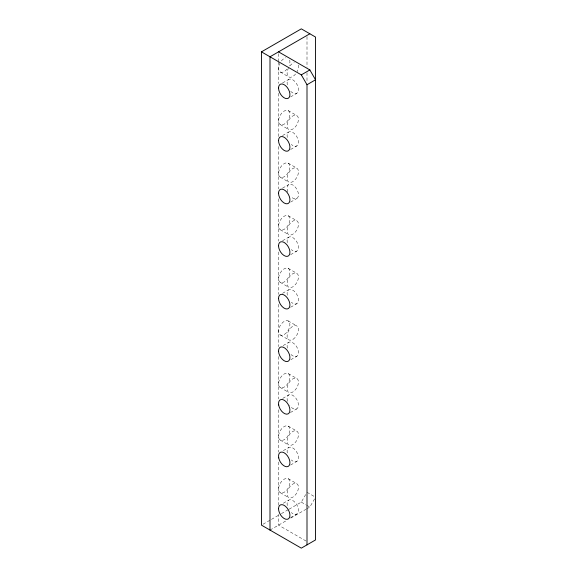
<?xml version="1.0" encoding="UTF-8"?>
<svg xmlns="http://www.w3.org/2000/svg" width="577" height="577" viewBox="0 0 577 577"><rect width="100%" height="100%" fill="white"/><g stroke="black" fill="none" stroke-linecap="round" stroke-linejoin="round"><path stroke-width="0.43" stroke-dasharray="2.88 2.16" d="M289.048 509.217L301.309 502.134L305.687 494.554M306.791 508.827L309.849 507.068L315.54 497.208M282.535 82.98L288.745 79.395M290.584 96.922L296.794 93.337M282.535 135.566L288.745 131.982M290.584 149.515L296.794 145.923M282.535 188.152L288.745 184.568M290.584 202.101L296.794 198.517M282.535 240.746L288.745 237.154M290.584 254.688L296.794 251.103M282.535 293.332L288.745 289.748M290.584 307.274L296.794 303.69M283.134 345.58L288.565 342.442M290.765 359.752L296.975 356.168M282.744 398.397L288.954 394.812M290.375 412.562L296.585 408.97M283.336 450.63L288.767 447.492M290.556 465.048L296.773 461.463M283.307 503.231L288.745 500.093M262.989 524.255L270.656 519.834M271.421 519.394L280.617 514.085M281.381 513.638L288.284 509.657M290.584 517.627L296.794 514.035M270 530.075L286.178 520.735M290.758 518.088L306.026 509.275M280.206 71.974L288.745 76.907M288.255 110.618A8.049 4.645 -60 0 1 285.702 123.089A8.049 4.645 -60 0 1 278.734 119.064A8.049 4.645 -60 0 1 288.255 110.618L296.794 115.551A8.049 4.645 -60 0 1 294.241 128.022A8.049 4.645 -60 0 1 287.274 123.997A8.049 4.645 -60 0 1 296.794 115.551M280.206 124.56L288.745 129.493M288.255 163.204A8.049 4.645 -60 0 1 285.702 175.675A8.049 4.645 -60 0 1 278.734 171.65A8.049 4.645 -60 0 1 288.255 163.204L296.794 168.138A8.049 4.645 -60 0 1 294.241 180.608A8.049 4.645 -60 0 1 287.274 176.584A8.049 4.645 -60 0 1 296.794 168.138M280.206 177.153L288.745 182.08M288.255 215.791A8.049 4.645 -60 0 1 285.702 228.261A8.049 4.645 -60 0 1 278.734 224.237A8.049 4.645 -60 0 1 288.255 215.791L296.794 220.724A8.049 4.645 -60 0 1 294.241 233.195A8.049 4.645 -60 0 1 287.274 229.17A8.049 4.645 -60 0 1 296.794 220.724M280.206 229.74L288.745 234.666M288.255 268.384A8.049 4.645 -60 0 1 285.702 280.855A8.049 4.645 -60 0 1 278.734 276.83A8.049 4.645 -60 0 1 288.255 268.384L296.794 273.31A8.049 4.645 -60 0 1 294.241 285.781A8.049 4.645 -60 0 1 287.274 281.756A8.049 4.645 -60 0 1 296.794 273.31M280.206 282.326L288.745 287.252M288.067 320.87L296.607 325.803M280.393 335.013L288.933 339.94M288.457 373.687A8.049 4.645 -60 0 1 285.42 386.273A8.049 4.645 -60 0 1 278.814 381.628A8.049 4.645 -60 0 1 288.457 373.687L296.996 378.613A8.049 4.645 -60 0 1 293.96 391.199A8.049 4.645 -60 0 1 287.353 386.561A8.049 4.645 -60 0 1 296.996 378.613M280.004 387.369L288.543 392.302M288.284 426.158A8.049 4.645 -60 0 1 285.665 438.643A8.049 4.645 -60 0 1 278.741 434.546A8.049 4.645 -60 0 1 288.284 426.158L296.823 431.091A8.049 4.645 -60 0 1 294.205 443.576A8.049 4.645 -60 0 1 287.281 439.472A8.049 4.645 -60 0 1 296.823 431.091M280.177 440.071L288.716 445.004M288.255 478.73A8.049 4.645 -60 0 1 285.702 491.2A8.049 4.645 -60 0 1 278.734 487.176A8.049 4.645 -60 0 1 288.255 478.73L296.794 483.663A8.049 4.645 -60 0 1 294.241 496.133A8.049 4.645 -60 0 1 287.274 492.109A8.049 4.645 -60 0 1 296.794 483.663M307 492.275L314.761 496.761M301.309 502.134L305.969 504.825M306.74 505.272L309.849 507.068M280.206 492.679L288.745 497.605M306.026 541.017L278.54 525.142L278.54 514.323M307 36.639L307 67.257M307 72.659L307 81.66M278.54 53.661L278.54 60.873M278.54 61.775L278.54 83.413M278.54 93.323L278.54 136.598M278.54 146.515L278.54 188.881M278.54 198.798L278.54 241.172M278.54 251.99L278.54 294.357M278.54 304.274L278.54 346.647M278.54 356.564L278.54 398.931M278.54 409.749L278.54 452.123M278.54 462.04L278.54 505.308M287.497 401.318A8.049 4.645 60 0 1 292.395 395.115A8.049 4.645 60 0 1 298.28 406.727A8.049 4.645 60 0 1 289.676 405.624M287.274 505.596A8.049 4.645 60 0 1 292.272 500.23A8.049 4.645 60 0 1 298.439 510.912A8.049 4.645 60 0 1 291.298 512.564M298.266 65.057A8.049 4.645 -60 0 1 297.126 71.642M295.619 73.986A8.049 4.645 -60 0 1 288.406 76.676A8.049 4.645 -60 0 1 288.406 68.223M289.921 65.886A8.049 4.645 -60 0 1 294.241 62.734M289.726 60.131A8.049 4.645 -60 0 1 289.164 65.446M287.079 69.052A8.049 4.645 -60 0 1 279.867 71.75A8.049 4.645 -60 0 1 279.874 63.297M281.381 60.953A8.049 4.645 -60 0 1 285.702 57.801M287.274 137.485A8.049 4.645 60 0 1 292.272 132.119A8.049 4.645 60 0 1 298.439 142.8A8.049 4.645 60 0 1 291.298 144.452M287.274 84.891A8.049 4.645 60 0 1 292.77 79.792A8.049 4.645 60 0 1 298.266 91.245A8.049 4.645 60 0 1 289.921 90.416M287.346 348.155A8.049 4.645 60 0 1 292.51 342.587A8.049 4.645 60 0 1 298.331 353.925A8.049 4.645 60 0 1 290.152 353.629M287.274 295.244A8.049 4.645 60 0 1 292.272 289.885A8.049 4.645 60 0 1 298.439 300.567A8.049 4.645 60 0 1 291.298 302.218M287.836 191.982A8.049 4.645 60 0 1 291.298 184.344A8.049 4.645 60 0 1 298.46 194.831A8.049 4.645 60 0 1 291.298 197.038M287.259 452.959A8.049 4.645 60 0 1 292.308 447.658A8.049 4.645 60 0 1 298.439 458.369A8.049 4.645 60 0 1 291.262 459.948M287.274 242.657A8.049 4.645 60 0 1 292.272 237.291A8.049 4.645 60 0 1 298.439 247.973A8.049 4.645 60 0 1 291.298 249.625M293.029 339.29A8.049 4.645 -60 0 0 297.566 326.56A8.049 4.645 -60 0 0 287.714 332.763A8.049 4.645 -60 0 0 293.029 339.29M284.49 334.357A8.049 4.645 -60 0 0 289.027 321.634A8.049 4.645 -60 0 0 279.174 327.83A8.049 4.645 -60 0 0 284.49 334.357"/><path stroke-width="0.87" d="M261.46 51.858L301.309 28.85L315.54 37.065L315.54 539.935L301.309 548.15L261.46 525.142L261.46 51.858L301.309 74.866L307 84.725L307 544.861M309.849 33.783L270 56.784L270 530.075M301.309 74.866L309.849 69.932L315.54 79.792L307 84.725M278.54 51.858L309.849 69.932M278.54 88.007A8.049 4.645 60 0 0 287.079 98.631A8.049 4.645 60 0 0 287.079 87.25A8.049 4.645 60 0 0 278.54 88.007M278.662 404.982A8.049 4.645 60 0 0 288.046 413.904A8.049 4.645 60 0 0 285.983 401.578A8.049 4.645 60 0 0 278.662 404.982M278.54 508.712A8.049 4.645 60 0 0 287.079 519.329A8.049 4.645 60 0 0 287.079 507.948A8.049 4.645 60 0 0 278.54 508.712M278.547 351.249A8.049 4.645 60 0 0 287.296 361.541A8.049 4.645 60 0 0 286.848 349.914A8.049 4.645 60 0 0 278.547 351.249M278.54 140.6A8.049 4.645 60 0 0 287.079 151.217A8.049 4.645 60 0 0 287.079 139.836A8.049 4.645 60 0 0 278.54 140.6M278.54 245.773A8.049 4.645 60 0 0 287.079 256.397A8.049 4.645 60 0 0 287.079 245.009A8.049 4.645 60 0 0 278.54 245.773M278.54 298.359A8.049 4.645 60 0 0 287.079 308.983A8.049 4.645 60 0 0 287.079 297.595A8.049 4.645 60 0 0 278.54 298.359M278.54 193.187A8.049 4.645 60 0 0 287.079 203.811A8.049 4.645 60 0 0 287.079 192.422A8.049 4.645 60 0 0 278.54 193.187M278.72 457.893A8.049 4.645 60 0 0 288.233 466.396A8.049 4.645 60 0 0 285.738 453.94A8.049 4.645 60 0 0 278.72 457.893"/></g></svg>
